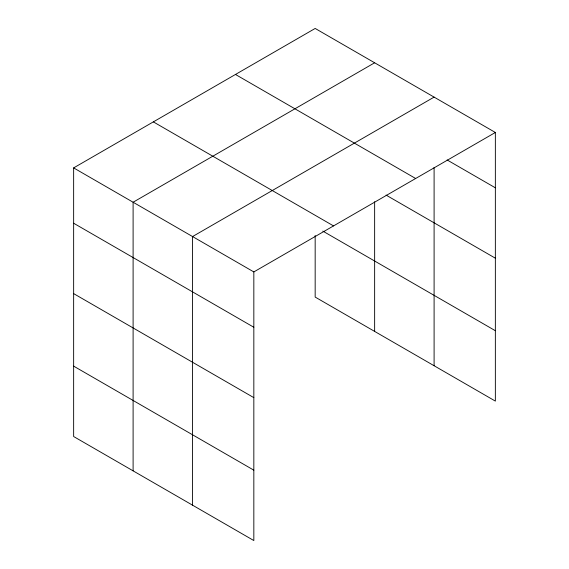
<?xml version="1.0" encoding="UTF-8"?>
<svg xmlns="http://www.w3.org/2000/svg" width="569" height="569" viewBox="0 0 569 569"><rect width="100%" height="100%" fill="white"/><g stroke="black" fill="none" stroke-linecap="round" stroke-linejoin="round"><path stroke-width="0.85" d="M434.097 167.393L434.097 365.732M315.169 235.481L315.169 297.075L495.357 401.102L495.357 132.477L315.169 28.45L73.643 167.898L73.643 436.523L253.831 540.55L253.831 271.925L73.643 167.898M374.637 62.782L133.103 202.23L133.103 470.848M434.097 97.107L192.564 236.555L192.564 505.18M253.831 271.925L495.357 132.477M447.113 159.953L495.357 187.806M235.466 74.468L415.654 178.495M386.067 195.096L495.357 258.191M153.346 121.88L333.534 225.907M322.794 231.085L495.357 330.717M73.643 223.226L253.831 327.253M73.643 293.611L253.831 397.639M73.643 366.13L253.831 470.165M374.637 201.76L374.637 331.4"/></g></svg>
